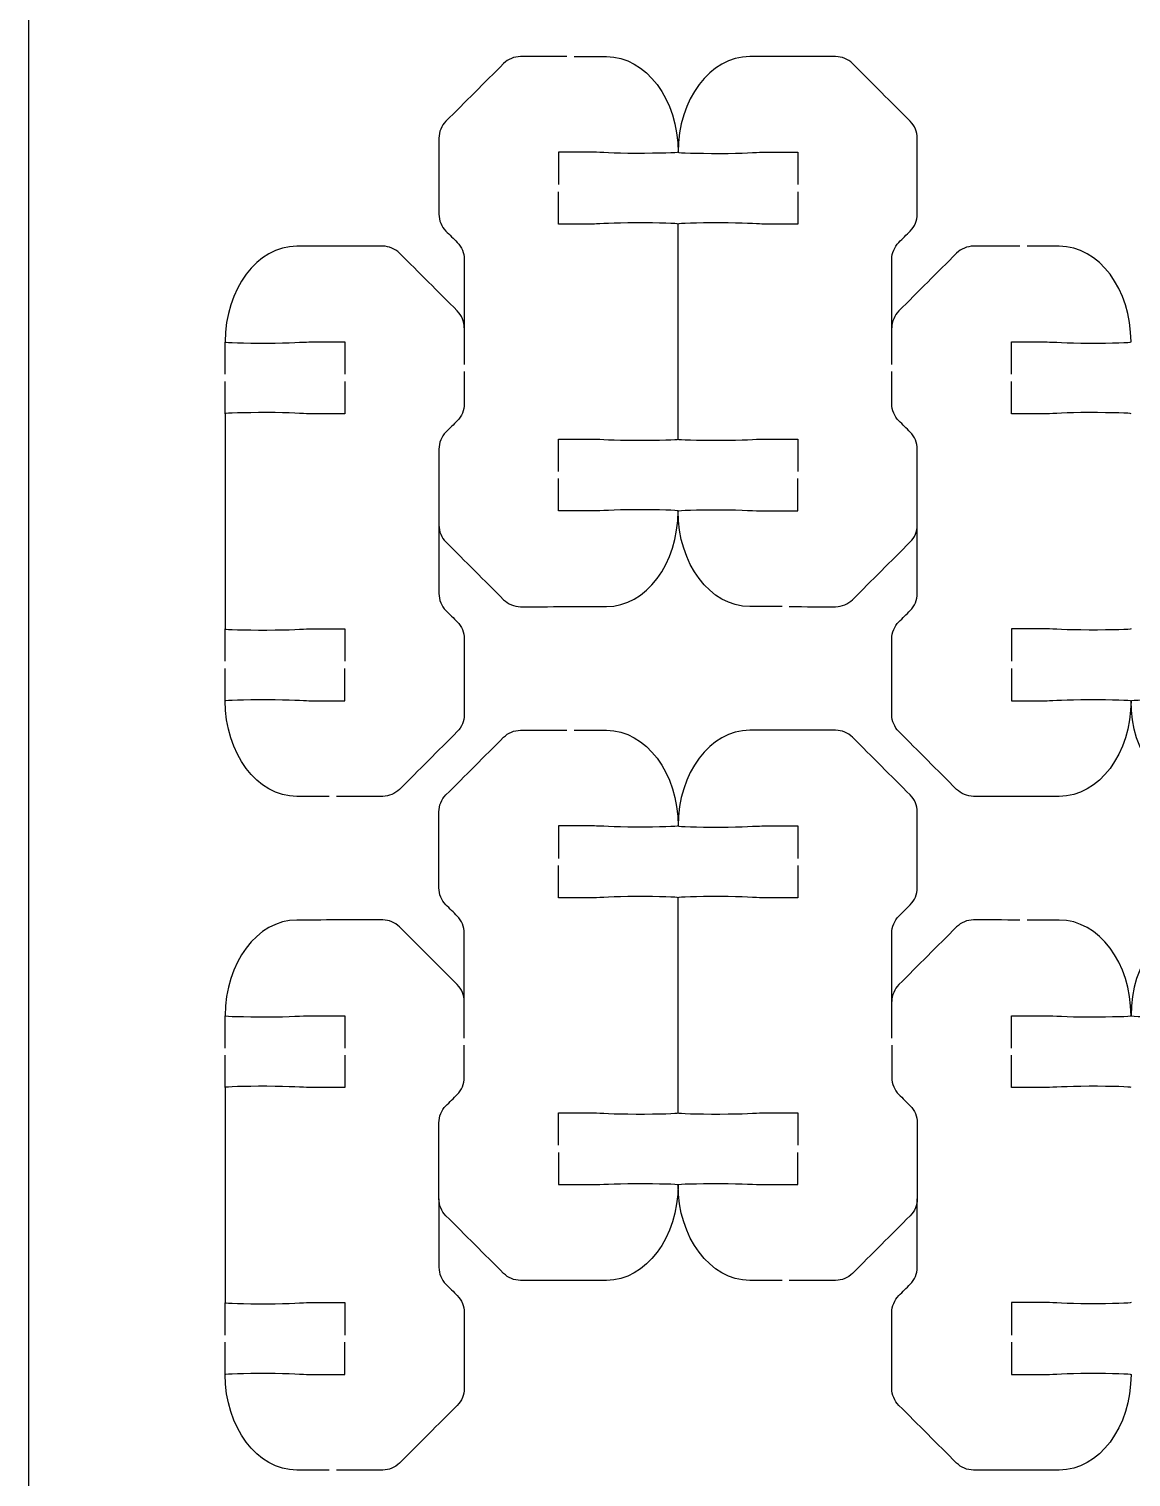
# Model space of a CAD drawing. Extents: x 0 to 400, y 230 to 450.
# Drawn here: x 0 to 46.1, y 308.4 to 368.9 of the extents above; entities that cross this region are included whole.
import ezdxf

# ---------------------------------------------------------------- set-up
doc = ezdxf.new("R2010")
doc.units = 0
doc.header["$MEASUREMENT"] = 0
doc.layers.add('DEFAULT', color=18, linetype='CONTINUOUS')

msp = doc.modelspace()

# ---------------------------------------------------------------- linework, layer by layer
at = {"layer": 'DEFAULT', "color": 1}
for points in [[(0, 242.147), (0, 437.847)], [(8.199, 354.477), (8.199, 355.824)], [(8.199, 352.826), (8.199, 354.177)], [(8.199, 342.479), (8.199, 343.826)], [(8.199, 340.828), (8.199, 342.179)], [(8.199, 326.3), (8.199, 327.652)], [(8.199, 324.653), (8.199, 326.001)], [(8.199, 314.302), (8.199, 315.654)], [(8.199, 312.655), (8.199, 314.003)]]:
    msp.add_lwpolyline(points, dxfattribs=at)
for points, knots in [([(22.487, 367.762), (21.841, 367.762), (21.196, 367.762), (20.55, 367.762), (20.285, 367.762), (20.031, 367.657), (19.841, 367.47), (19.037, 366.665), (18.232, 365.861), (17.428, 365.057), (17.241, 364.87), (17.135, 364.616), (17.135, 364.348), (17.135, 363.289), (17.135, 362.231), (17.135, 361.173), (17.135, 360.908), (17.241, 360.654), (17.428, 360.467), (17.587, 360.308), (17.745, 360.149), (17.904, 359.991), (18.095, 359.804), (18.197, 359.55), (18.197, 359.282), (18.197, 358.327), (18.197, 357.372), (18.197, 356.417), (18.197, 355.908), (18.197, 355.399), (18.197, 354.89)], [0, 0, 0, 0, 5.49, 5.49, 5.49, 6.49, 6.49, 6.49, 16.163221, 16.163221, 16.163221, 17.163221, 17.163221, 17.163221, 26.163221, 26.163221, 26.163221, 27.163221, 27.163221, 27.163221, 29.072409, 29.072409, 29.072409, 30.072409, 30.072409, 30.072409, 38.192409, 38.192409, 38.192409, 42.522409, 42.522409, 42.522409, 42.522409]), ([(22.787, 367.762), (23.236, 367.762), (23.685, 367.762), (24.134, 367.762), (25.792, 367.762), (27.133, 365.974), (27.133, 363.762), (27.133, 363.734), (26.35, 363.713), (25.383, 363.713), (24.416, 363.713), (23.845, 363.762), (23.633, 363.762), (23.134, 363.762), (22.634, 363.762), (22.134, 363.762), (22.134, 363.312), (22.134, 362.861), (22.134, 362.411)], [0, 0, 0, 0, 3.82, 3.82, 3.82, 4.82, 4.82, 4.82, 5.82, 5.82, 5.82, 6.82, 6.82, 6.82, 11.07, 11.07, 11.07, 14.9, 14.9, 14.9, 14.9]), ([(36.069, 354.89), (36.069, 355.399), (36.069, 355.908), (36.069, 356.417), (36.069, 357.372), (36.069, 358.327), (36.069, 359.282), (36.069, 359.55), (36.175, 359.804), (36.362, 359.991), (36.52, 360.149), (36.679, 360.308), (36.838, 360.467), (37.028, 360.654), (37.131, 360.908), (37.131, 361.173), (37.131, 362.231), (37.131, 363.289), (37.131, 364.348), (37.131, 364.616), (37.028, 364.87), (36.838, 365.057), (36.033, 365.861), (35.229, 366.665), (34.425, 367.47), (34.238, 367.657), (33.984, 367.762), (33.719, 367.762), (32.523, 367.762), (31.327, 367.762), (30.131, 367.762), (28.473, 367.762), (27.133, 365.974), (27.133, 363.762), (27.133, 363.734), (27.916, 363.713), (28.883, 363.713), (29.849, 363.713), (30.421, 363.762), (30.632, 363.762), (31.132, 363.762), (31.632, 363.762), (32.132, 363.762), (32.132, 363.312), (32.132, 362.861), (32.132, 362.411)], [0, 0, 0, 0, 4.33, 4.33, 4.33, 12.45, 12.45, 12.45, 13.45, 13.45, 13.45, 15.359188, 15.359188, 15.359188, 16.359188, 16.359188, 16.359188, 25.359188, 25.359188, 25.359188, 26.359188, 26.359188, 26.359188, 36.032409, 36.032409, 36.032409, 37.032409, 37.032409, 37.032409, 47.202409, 47.202409, 47.202409, 48.202409, 48.202409, 48.202409, 49.202409, 49.202409, 49.202409, 50.202409, 50.202409, 50.202409, 54.452409, 54.452409, 54.452409, 58.282409, 58.282409, 58.282409, 58.282409]), ([(22.134, 350.413), (22.134, 350.863), (22.134, 351.314), (22.134, 351.764), (22.634, 351.764), (23.134, 351.764), (23.633, 351.764), (23.845, 351.764), (24.416, 351.715), (25.383, 351.715), (26.35, 351.715), (27.133, 351.736), (27.133, 351.764), (27.133, 354.763), (27.133, 357.761), (27.133, 360.76), (27.133, 360.788), (26.35, 360.809), (25.383, 360.809), (24.416, 360.809), (23.845, 360.76), (23.633, 360.76), (23.134, 360.76), (22.634, 360.76), (22.134, 360.76), (22.134, 361.21), (22.134, 361.661), (22.134, 362.111)], [0, 0, 0, 0, 3.83, 3.83, 3.83, 8.08, 8.08, 8.08, 9.08, 9.08, 9.08, 10.08, 10.08, 10.08, 35.58, 35.58, 35.58, 36.58, 36.58, 36.58, 37.58, 37.58, 37.58, 41.83, 41.83, 41.83, 45.66, 45.66, 45.66, 45.66]), ([(32.132, 362.111), (32.132, 361.661), (32.132, 361.21), (32.132, 360.76), (31.632, 360.76), (31.132, 360.76), (30.632, 360.76), (30.421, 360.76), (29.849, 360.809), (28.883, 360.809), (27.916, 360.809), (27.133, 360.788), (27.133, 360.76)], [0, 0, 0, 0, 3.83, 3.83, 3.83, 8.08, 8.08, 8.08, 9.08, 9.08, 9.08, 10.08, 10.08, 10.08, 10.08]), ([(18.197, 356.417), (18.197, 356.685), (18.095, 356.939), (17.904, 357.126), (17.1, 357.931), (16.296, 358.735), (15.491, 359.539), (15.304, 359.726), (15.05, 359.832), (14.786, 359.832), (13.72, 359.832), (12.076, 359.828), (11.198, 359.828), (9.54, 359.825), (8.199, 358.04), (8.199, 355.828), (8.199, 355.8), (8.982, 355.779), (9.949, 355.779), (10.916, 355.779), (11.487, 355.828), (11.699, 355.828), (12.199, 355.828), (12.698, 355.828), (13.198, 355.828), (13.198, 355.378), (13.198, 354.927), (13.198, 354.477)], [0, 0, 0, 0, 1, 1, 1, 10.673221, 10.673221, 10.673221, 11.673221, 11.673221, 11.673221, 12.673221, 12.673221, 12.673221, 13.673221, 13.673221, 13.673221, 14.673221, 14.673221, 14.673221, 15.673221, 15.673221, 15.673221, 19.923221, 19.923221, 19.923221, 23.753221, 23.753221, 23.753221, 23.753221]), ([(41.42, 359.832), (40.775, 359.832), (40.129, 359.832), (39.484, 359.832), (39.219, 359.832), (38.965, 359.726), (38.775, 359.539), (37.97, 358.735), (37.166, 357.931), (36.362, 357.126), (36.175, 356.939), (36.069, 356.685), (36.069, 356.417)], [0, 0, 0, 0, 5.49, 5.49, 5.49, 6.49, 6.49, 6.49, 16.163221, 16.163221, 16.163221, 17.163221, 17.163221, 17.163221, 17.163221]), ([(41.068, 354.477), (41.068, 354.927), (41.068, 355.378), (41.068, 355.828), (41.567, 355.828), (42.067, 355.828), (42.567, 355.828), (42.779, 355.828), (43.35, 355.779), (44.317, 355.779), (45.283, 355.779), (46.066, 355.8), (46.066, 355.828), (46.066, 358.04), (44.726, 359.825), (43.068, 359.828), (42.715, 359.828), (42.235, 359.828), (41.72, 359.832)], [0, 0, 0, 0, 3.83, 3.83, 3.83, 8.08, 8.08, 8.08, 9.08, 9.08, 9.08, 10.08, 10.08, 10.08, 11.08, 11.08, 11.08, 12.08, 12.08, 12.08, 12.08]), ([(18.197, 354.59), (18.197, 354.139), (18.197, 353.689), (18.197, 353.239), (18.197, 352.974), (18.095, 352.72), (17.904, 352.533), (17.745, 352.374), (17.587, 352.216), (17.428, 352.057), (17.241, 351.87), (17.135, 351.616), (17.135, 351.348), (17.135, 350.288), (17.135, 349.229), (17.135, 348.169), (17.135, 347.905), (17.241, 347.651), (17.428, 347.464), (18.232, 346.659), (19.037, 345.855), (19.841, 345.051), (20.031, 344.864), (20.285, 344.758), (20.55, 344.758), (21.615, 344.758), (23.259, 344.761), (24.134, 344.761), (25.792, 344.765), (27.133, 346.55), (27.133, 348.762), (27.133, 348.79), (26.35, 348.811), (25.383, 348.811), (24.416, 348.811), (23.845, 348.762), (23.633, 348.762), (23.134, 348.762), (22.634, 348.762), (22.134, 348.762), (22.134, 349.212), (22.134, 349.663), (22.134, 350.113)], [0, 0, 0, 0, 3.83, 3.83, 3.83, 4.83, 4.83, 4.83, 6.739188, 6.739188, 6.739188, 7.739188, 7.739188, 7.739188, 16.749188, 16.749188, 16.749188, 17.749188, 17.749188, 17.749188, 27.422409, 27.422409, 27.422409, 28.422409, 28.422409, 28.422409, 29.422409, 29.422409, 29.422409, 30.422409, 30.422409, 30.422409, 31.422409, 31.422409, 31.422409, 32.422409, 32.422409, 32.422409, 36.672409, 36.672409, 36.672409, 40.502409, 40.502409, 40.502409, 40.502409]), ([(31.782, 344.761), (32.456, 344.758), (33.165, 344.758), (33.719, 344.758), (33.984, 344.758), (34.238, 344.864), (34.425, 345.051), (35.229, 345.855), (36.033, 346.659), (36.838, 347.464), (37.028, 347.651), (37.131, 347.905), (37.131, 348.169), (37.131, 349.229), (37.131, 350.288), (37.131, 351.348), (37.131, 351.616), (37.028, 351.87), (36.838, 352.057), (36.679, 352.216), (36.52, 352.374), (36.362, 352.533), (36.175, 352.72), (36.069, 352.974), (36.069, 353.239), (36.069, 353.689), (36.069, 354.139), (36.069, 354.59)], [0, 0, 0, 0, 1, 1, 1, 2, 2, 2, 11.673221, 11.673221, 11.673221, 12.673221, 12.673221, 12.673221, 21.683221, 21.683221, 21.683221, 22.683221, 22.683221, 22.683221, 24.592409, 24.592409, 24.592409, 25.592409, 25.592409, 25.592409, 29.422409, 29.422409, 29.422409, 29.422409]), ([(13.198, 354.177), (13.198, 353.727), (13.198, 353.276), (13.198, 352.826), (12.698, 352.826), (12.199, 352.826), (11.699, 352.826), (11.487, 352.826), (10.916, 352.875), (9.949, 352.875), (8.982, 352.875), (8.199, 352.854), (8.199, 352.826), (8.199, 349.827), (8.199, 346.829), (8.199, 343.83), (8.199, 343.802), (8.982, 343.781), (9.949, 343.781), (10.916, 343.781), (11.487, 343.83), (11.699, 343.83), (12.199, 343.83), (12.698, 343.83), (13.198, 343.83), (13.198, 343.38), (13.198, 342.929), (13.198, 342.479)], [0, 0, 0, 0, 3.83, 3.83, 3.83, 8.08, 8.08, 8.08, 9.08, 9.08, 9.08, 10.08, 10.08, 10.08, 35.58, 35.58, 35.58, 36.58, 36.58, 36.58, 37.58, 37.58, 37.58, 41.83, 41.83, 41.83, 45.66, 45.66, 45.66, 45.66]), ([(46.066, 352.826), (46.066, 352.854), (45.283, 352.875), (44.317, 352.875), (43.35, 352.875), (42.779, 352.826), (42.567, 352.826), (42.067, 352.826), (41.567, 352.826), (41.068, 352.826), (41.068, 353.276), (41.068, 353.727), (41.068, 354.177)], [0, 0, 0, 0, 1, 1, 1, 2, 2, 2, 6.25, 6.25, 6.25, 10.08, 10.08, 10.08, 10.08]), ([(27.133, 351.764), (27.133, 351.736), (27.916, 351.715), (28.883, 351.715), (29.849, 351.715), (30.421, 351.764), (30.632, 351.764), (31.132, 351.764), (31.632, 351.764), (32.132, 351.764), (32.132, 351.314), (32.132, 350.863), (32.132, 350.413)], [0, 0, 0, 0, 1, 1, 1, 2, 2, 2, 6.25, 6.25, 6.25, 10.08, 10.08, 10.08, 10.08]), ([(31.483, 344.761), (31.032, 344.761), (30.582, 344.761), (30.131, 344.761), (28.473, 344.765), (27.133, 346.55), (27.133, 348.762), (27.133, 348.79), (27.916, 348.811), (28.883, 348.811), (29.849, 348.811), (30.421, 348.762), (30.632, 348.762), (31.132, 348.762), (31.632, 348.762), (32.132, 348.762), (32.132, 349.212), (32.132, 349.663), (32.132, 350.113)], [0, 0, 0, 0, 3.83, 3.83, 3.83, 4.83, 4.83, 4.83, 5.83, 5.83, 5.83, 6.83, 6.83, 6.83, 11.08, 11.08, 11.08, 14.91, 14.91, 14.91, 14.91]), ([(17.135, 348.169), (17.135, 347.214), (17.135, 346.259), (17.135, 345.305), (17.135, 345.04), (17.241, 344.786), (17.428, 344.599), (17.587, 344.44), (17.745, 344.282), (17.904, 344.123), (18.095, 343.936), (18.197, 343.682), (18.197, 343.414), (18.197, 342.355), (18.197, 341.297), (18.197, 340.239), (18.197, 339.974), (18.095, 339.72), (17.904, 339.533), (17.1, 338.729), (16.296, 337.924), (15.491, 337.12), (15.304, 336.933), (15.05, 336.827), (14.786, 336.827), (14.14, 336.827), (13.494, 336.827), (12.849, 336.827)], [0, 0, 0, 0, 8.12, 8.12, 8.12, 9.12, 9.12, 9.12, 11.029188, 11.029188, 11.029188, 12.029188, 12.029188, 12.029188, 21.029188, 21.029188, 21.029188, 22.029188, 22.029188, 22.029188, 31.702409, 31.702409, 31.702409, 32.702409, 32.702409, 32.702409, 38.192409, 38.192409, 38.192409, 38.192409]), ([(41.068, 342.179), (41.068, 341.729), (41.068, 341.278), (41.068, 340.828), (41.567, 340.828), (42.067, 340.828), (42.567, 340.828), (42.779, 340.828), (43.35, 340.877), (44.317, 340.877), (45.283, 340.877), (46.066, 340.856), (46.066, 340.828), (46.066, 338.616), (44.726, 336.827), (43.068, 336.827), (41.873, 336.827), (40.678, 336.827), (39.484, 336.827), (39.219, 336.827), (38.965, 336.933), (38.775, 337.12), (37.97, 337.924), (37.166, 338.729), (36.362, 339.533), (36.175, 339.72), (36.069, 339.974), (36.069, 340.239), (36.069, 341.297), (36.069, 342.355), (36.069, 343.414), (36.069, 343.682), (36.175, 343.936), (36.362, 344.123), (36.52, 344.282), (36.679, 344.44), (36.838, 344.599), (37.028, 344.786), (37.131, 345.04), (37.131, 345.305), (37.131, 346.259), (37.131, 347.214), (37.131, 348.169)], [0, 0, 0, 0, 3.83, 3.83, 3.83, 8.08, 8.08, 8.08, 9.08, 9.08, 9.08, 10.08, 10.08, 10.08, 11.08, 11.08, 11.08, 21.24, 21.24, 21.24, 22.24, 22.24, 22.24, 31.913221, 31.913221, 31.913221, 32.913221, 32.913221, 32.913221, 41.913221, 41.913221, 41.913221, 42.913221, 42.913221, 42.913221, 44.822409, 44.822409, 44.822409, 45.822409, 45.822409, 45.822409, 53.942409, 53.942409, 53.942409, 53.942409]), ([(46.066, 343.83), (46.066, 343.802), (45.283, 343.781), (44.317, 343.781), (43.35, 343.781), (42.779, 343.83), (42.567, 343.83), (42.067, 343.83), (41.567, 343.83), (41.068, 343.83), (41.068, 343.38), (41.068, 342.929), (41.068, 342.479)], [0, 0, 0, 0, 1, 1, 1, 2, 2, 2, 6.25, 6.25, 6.25, 10.08, 10.08, 10.08, 10.08]), ([(12.549, 336.827), (12.099, 336.827), (11.648, 336.827), (11.198, 336.827), (9.54, 336.827), (8.199, 338.616), (8.199, 340.828), (8.199, 340.856), (8.982, 340.877), (9.949, 340.877), (10.916, 340.877), (11.487, 340.828), (11.699, 340.828), (12.199, 340.828), (12.698, 340.828), (13.198, 340.828), (13.198, 341.278), (13.198, 341.729), (13.198, 342.179)], [0, 0, 0, 0, 3.83, 3.83, 3.83, 4.83, 4.83, 4.83, 5.83, 5.83, 5.83, 6.83, 6.83, 6.83, 11.08, 11.08, 11.08, 14.91, 14.91, 14.91, 14.91]), ([(50.416, 336.827), (49.966, 336.827), (49.515, 336.827), (49.065, 336.827), (47.407, 336.827), (46.066, 338.616), (46.066, 340.828), (46.066, 340.856), (46.85, 340.877), (47.816, 340.877), (48.783, 340.877), (49.354, 340.828), (49.566, 340.828), (50.066, 340.828), (50.566, 340.828), (51.065, 340.828), (51.065, 341.278), (51.065, 341.729), (51.065, 342.179)], [0, 0, 0, 0, 3.83, 3.83, 3.83, 4.83, 4.83, 4.83, 5.83, 5.83, 5.83, 6.83, 6.83, 6.83, 11.08, 11.08, 11.08, 14.91, 14.91, 14.91, 14.91]), ([(18.197, 326.717), (18.197, 327.226), (18.197, 327.735), (18.197, 328.244), (18.197, 329.199), (18.197, 330.154), (18.197, 331.109), (18.197, 331.373), (18.095, 331.631), (17.904, 331.818), (17.745, 331.977), (17.587, 332.135), (17.428, 332.294), (17.241, 332.481), (17.135, 332.735), (17.135, 333), (17.135, 334.058), (17.135, 335.116), (17.135, 336.175), (17.135, 336.439), (17.241, 336.697), (17.428, 336.884), (18.232, 337.688), (19.037, 338.492), (19.841, 339.297), (20.031, 339.484), (20.285, 339.59), (20.55, 339.59), (21.196, 339.59), (21.841, 339.59), (22.487, 339.59)], [0, 0, 0, 0, 4.33, 4.33, 4.33, 12.45, 12.45, 12.45, 13.45, 13.45, 13.45, 15.359188, 15.359188, 15.359188, 16.359188, 16.359188, 16.359188, 25.359188, 25.359188, 25.359188, 26.359188, 26.359188, 26.359188, 36.032409, 36.032409, 36.032409, 37.032409, 37.032409, 37.032409, 42.522409, 42.522409, 42.522409, 42.522409]), ([(22.787, 339.59), (23.236, 339.59), (23.685, 339.59), (24.134, 339.59), (25.792, 339.59), (27.133, 337.801), (27.133, 335.589), (27.133, 335.561), (26.35, 335.54), (25.383, 335.54), (24.416, 335.54), (23.845, 335.589), (23.633, 335.589), (23.134, 335.589), (22.634, 335.589), (22.134, 335.589), (22.134, 335.138), (22.134, 334.686), (22.134, 334.234)], [0, 0, 0, 0, 3.82, 3.82, 3.82, 4.82, 4.82, 4.82, 5.82, 5.82, 5.82, 6.82, 6.82, 6.82, 11.07, 11.07, 11.07, 14.91, 14.91, 14.91, 14.91]), ([(36.069, 326.717), (36.069, 327.226), (36.069, 327.735), (36.069, 328.244), (36.069, 329.199), (36.069, 330.154), (36.069, 331.109), (36.069, 331.373), (36.175, 331.631), (36.362, 331.818), (36.52, 331.977), (36.679, 332.135), (36.838, 332.294), (37.028, 332.481), (37.131, 332.735), (37.131, 333), (37.131, 334.058), (37.131, 335.116), (37.131, 336.175), (37.131, 336.439), (37.028, 336.697), (36.838, 336.884), (36.033, 337.688), (35.229, 338.492), (34.425, 339.297), (34.238, 339.484), (33.984, 339.59), (33.719, 339.59), (32.523, 339.59), (31.327, 339.59), (30.131, 339.59), (28.473, 339.59), (27.133, 337.801), (27.133, 335.589), (27.133, 335.561), (27.916, 335.54), (28.883, 335.54), (29.849, 335.54), (30.421, 335.589), (30.632, 335.589), (31.132, 335.589), (31.632, 335.589), (32.132, 335.589), (32.132, 335.138), (32.132, 334.686), (32.132, 334.234)], [0, 0, 0, 0, 4.33, 4.33, 4.33, 12.45, 12.45, 12.45, 13.45, 13.45, 13.45, 15.359188, 15.359188, 15.359188, 16.359188, 16.359188, 16.359188, 25.359188, 25.359188, 25.359188, 26.359188, 26.359188, 26.359188, 36.032409, 36.032409, 36.032409, 37.032409, 37.032409, 37.032409, 47.202409, 47.202409, 47.202409, 48.202409, 48.202409, 48.202409, 49.202409, 49.202409, 49.202409, 50.202409, 50.202409, 50.202409, 54.452409, 54.452409, 54.452409, 58.292409, 58.292409, 58.292409, 58.292409]), ([(22.134, 322.236), (22.134, 322.688), (22.134, 323.14), (22.134, 323.591), (22.634, 323.591), (23.134, 323.591), (23.633, 323.591), (23.845, 323.591), (24.416, 323.542), (25.383, 323.542), (26.35, 323.542), (27.133, 323.563), (27.133, 323.591), (27.133, 326.59), (27.133, 329.588), (27.133, 332.587), (27.133, 332.615), (26.35, 332.636), (25.383, 332.636), (24.416, 332.636), (23.845, 332.587), (23.633, 332.587), (23.134, 332.587), (22.634, 332.587), (22.134, 332.587), (22.134, 333.036), (22.134, 333.485), (22.134, 333.935)], [0, 0, 0, 0, 3.84, 3.84, 3.84, 8.09, 8.09, 8.09, 9.09, 9.09, 9.09, 10.09, 10.09, 10.09, 35.59, 35.59, 35.59, 36.59, 36.59, 36.59, 37.59, 37.59, 37.59, 41.84, 41.84, 41.84, 45.66, 45.66, 45.66, 45.66]), ([(32.132, 333.935), (32.132, 333.485), (32.132, 333.036), (32.132, 332.587), (31.632, 332.587), (31.132, 332.587), (30.632, 332.587), (30.421, 332.587), (29.849, 332.636), (28.883, 332.636), (27.916, 332.636), (27.133, 332.615), (27.133, 332.587)], [0, 0, 0, 0, 3.82, 3.82, 3.82, 8.07, 8.07, 8.07, 9.07, 9.07, 9.07, 10.07, 10.07, 10.07, 10.07]), ([(18.197, 328.244), (18.197, 328.509), (18.095, 328.766), (17.904, 328.953), (17.1, 329.758), (16.296, 330.562), (15.491, 331.366), (15.304, 331.553), (15.05, 331.659), (14.786, 331.659), (13.72, 331.656), (12.076, 331.656), (11.198, 331.656), (9.54, 331.652), (8.199, 329.867), (8.199, 327.655), (8.199, 327.627), (8.982, 327.606), (9.949, 327.606), (10.916, 327.606), (11.487, 327.655), (11.699, 327.655), (12.199, 327.655), (12.698, 327.655), (13.198, 327.655), (13.198, 327.204), (13.198, 326.752), (13.198, 326.3)], [0, 0, 0, 0, 1, 1, 1, 10.673221, 10.673221, 10.673221, 11.673221, 11.673221, 11.673221, 12.673221, 12.673221, 12.673221, 13.673221, 13.673221, 13.673221, 14.673221, 14.673221, 14.673221, 15.673221, 15.673221, 15.673221, 19.923221, 19.923221, 19.923221, 23.763221, 23.763221, 23.763221, 23.763221]), ([(41.42, 331.656), (40.747, 331.656), (40.037, 331.656), (39.484, 331.659), (39.219, 331.659), (38.965, 331.553), (38.775, 331.366), (37.97, 330.562), (37.166, 329.758), (36.362, 328.953), (36.175, 328.766), (36.069, 328.509), (36.069, 328.244)], [0, 0, 0, 0, 1, 1, 1, 2, 2, 2, 11.673221, 11.673221, 11.673221, 12.673221, 12.673221, 12.673221, 12.673221]), ([(41.068, 326.3), (41.068, 326.752), (41.068, 327.204), (41.068, 327.655), (41.567, 327.655), (42.067, 327.655), (42.567, 327.655), (42.779, 327.655), (43.35, 327.606), (44.317, 327.606), (45.283, 327.606), (46.066, 327.627), (46.066, 327.655), (46.066, 329.867), (44.726, 331.652), (43.068, 331.656), (42.619, 331.656), (42.169, 331.656), (41.72, 331.656)], [0, 0, 0, 0, 3.84, 3.84, 3.84, 8.09, 8.09, 8.09, 9.09, 9.09, 9.09, 10.09, 10.09, 10.09, 11.09, 11.09, 11.09, 14.91, 14.91, 14.91, 14.91]), ([(56.064, 328.244), (56.064, 328.509), (55.962, 328.766), (55.771, 328.953), (54.967, 329.758), (54.163, 330.562), (53.358, 331.366), (53.171, 331.553), (52.917, 331.659), (52.653, 331.659), (51.587, 331.656), (49.943, 331.656), (49.065, 331.656), (47.407, 331.652), (46.066, 329.867), (46.066, 327.655), (46.066, 327.627), (46.85, 327.606), (47.816, 327.606), (48.783, 327.606), (49.354, 327.655), (49.566, 327.655), (50.066, 327.655), (50.566, 327.655), (51.065, 327.655), (51.065, 327.204), (51.065, 326.752), (51.065, 326.3)], [0, 0, 0, 0, 1, 1, 1, 10.673221, 10.673221, 10.673221, 11.673221, 11.673221, 11.673221, 12.673221, 12.673221, 12.673221, 13.673221, 13.673221, 13.673221, 14.673221, 14.673221, 14.673221, 15.673221, 15.673221, 15.673221, 19.923221, 19.923221, 19.923221, 23.763221, 23.763221, 23.763221, 23.763221]), ([(22.134, 321.937), (22.134, 321.487), (22.134, 321.038), (22.134, 320.589), (22.634, 320.589), (23.134, 320.589), (23.633, 320.589), (23.845, 320.589), (24.416, 320.638), (25.383, 320.638), (26.35, 320.638), (27.133, 320.617), (27.133, 320.589), (27.133, 318.377), (25.792, 316.592), (24.134, 316.588), (23.259, 316.588), (21.615, 316.585), (20.55, 316.585), (20.285, 316.585), (20.031, 316.691), (19.841, 316.878), (19.037, 317.682), (18.232, 318.486), (17.428, 319.291), (17.241, 319.478), (17.135, 319.732), (17.135, 319.996), (17.135, 321.056), (17.135, 322.115), (17.135, 323.175), (17.135, 323.439), (17.241, 323.697), (17.428, 323.884), (17.587, 324.043), (17.745, 324.201), (17.904, 324.36), (18.095, 324.547), (18.197, 324.801), (18.197, 325.066), (18.197, 325.516), (18.197, 325.967), (18.197, 326.417)], [0, 0, 0, 0, 3.82, 3.82, 3.82, 8.07, 8.07, 8.07, 9.07, 9.07, 9.07, 10.07, 10.07, 10.07, 11.07, 11.07, 11.07, 12.07, 12.07, 12.07, 13.07, 13.07, 13.07, 22.743221, 22.743221, 22.743221, 23.743221, 23.743221, 23.743221, 32.753221, 32.753221, 32.753221, 33.753221, 33.753221, 33.753221, 35.662409, 35.662409, 35.662409, 36.662409, 36.662409, 36.662409, 40.492409, 40.492409, 40.492409, 40.492409]), ([(36.069, 326.417), (36.069, 325.967), (36.069, 325.516), (36.069, 325.066), (36.069, 324.801), (36.175, 324.547), (36.362, 324.36), (36.52, 324.201), (36.679, 324.043), (36.838, 323.884), (37.028, 323.697), (37.131, 323.439), (37.131, 323.175), (37.131, 322.115), (37.131, 321.056), (37.131, 319.996), (37.131, 319.732), (37.028, 319.478), (36.838, 319.291), (36.033, 318.486), (35.229, 317.682), (34.425, 316.878), (34.238, 316.691), (33.984, 316.585), (33.719, 316.585), (33.165, 316.585), (32.456, 316.585), (31.782, 316.588)], [0, 0, 0, 0, 3.83, 3.83, 3.83, 4.83, 4.83, 4.83, 6.739188, 6.739188, 6.739188, 7.739188, 7.739188, 7.739188, 16.749188, 16.749188, 16.749188, 17.749188, 17.749188, 17.749188, 27.422409, 27.422409, 27.422409, 28.422409, 28.422409, 28.422409, 29.422409, 29.422409, 29.422409, 29.422409]), ([(13.198, 326.001), (13.198, 325.551), (13.198, 325.102), (13.198, 324.653), (12.698, 324.653), (12.199, 324.653), (11.699, 324.653), (11.487, 324.653), (10.916, 324.702), (9.949, 324.702), (8.982, 324.702), (8.199, 324.681), (8.199, 324.653), (8.199, 321.654), (8.199, 318.656), (8.199, 315.657), (8.199, 315.629), (8.982, 315.608), (9.949, 315.608), (10.916, 315.608), (11.487, 315.657), (11.699, 315.657), (12.199, 315.657), (12.698, 315.657), (13.198, 315.657), (13.198, 315.206), (13.198, 314.754), (13.198, 314.302)], [0, 0, 0, 0, 3.82, 3.82, 3.82, 8.07, 8.07, 8.07, 9.07, 9.07, 9.07, 10.07, 10.07, 10.07, 35.57, 35.57, 35.57, 36.57, 36.57, 36.57, 37.57, 37.57, 37.57, 41.82, 41.82, 41.82, 45.66, 45.66, 45.66, 45.66]), ([(46.066, 324.653), (46.066, 324.681), (45.283, 324.702), (44.317, 324.702), (43.35, 324.702), (42.779, 324.653), (42.567, 324.653), (42.067, 324.653), (41.567, 324.653), (41.068, 324.653), (41.068, 325.102), (41.068, 325.551), (41.068, 326.001)], [0, 0, 0, 0, 1, 1, 1, 2, 2, 2, 6.25, 6.25, 6.25, 10.07, 10.07, 10.07, 10.07]), ([(27.133, 323.591), (27.133, 323.563), (27.916, 323.542), (28.883, 323.542), (29.849, 323.542), (30.421, 323.591), (30.632, 323.591), (31.132, 323.591), (31.632, 323.591), (32.132, 323.591), (32.132, 323.14), (32.132, 322.688), (32.132, 322.236)], [0, 0, 0, 0, 1, 1, 1, 2, 2, 2, 6.25, 6.25, 6.25, 10.09, 10.09, 10.09, 10.09]), ([(31.483, 316.588), (31.032, 316.588), (30.582, 316.588), (30.131, 316.588), (28.473, 316.592), (27.133, 318.377), (27.133, 320.589), (27.133, 320.617), (27.916, 320.638), (28.883, 320.638), (29.849, 320.638), (30.421, 320.589), (30.632, 320.589), (31.132, 320.589), (31.632, 320.589), (32.132, 320.589), (32.132, 321.038), (32.132, 321.487), (32.132, 321.937)], [0, 0, 0, 0, 3.83, 3.83, 3.83, 4.83, 4.83, 4.83, 5.83, 5.83, 5.83, 6.83, 6.83, 6.83, 11.08, 11.08, 11.08, 14.9, 14.9, 14.9, 14.9]), ([(17.135, 319.996), (17.135, 319.041), (17.135, 318.087), (17.135, 317.132), (17.135, 316.867), (17.241, 316.613), (17.428, 316.426), (17.587, 316.267), (17.745, 316.109), (17.904, 315.95), (18.095, 315.763), (18.197, 315.505), (18.197, 315.241), (18.197, 314.183), (18.197, 313.124), (18.197, 312.066), (18.197, 311.801), (18.095, 311.547), (17.904, 311.36), (17.1, 310.556), (16.296, 309.752), (15.491, 308.947), (15.304, 308.76), (15.05, 308.655), (14.786, 308.655), (14.14, 308.655), (13.494, 308.655), (12.849, 308.655)], [0, 0, 0, 0, 8.12, 8.12, 8.12, 9.12, 9.12, 9.12, 11.029188, 11.029188, 11.029188, 12.029188, 12.029188, 12.029188, 21.029188, 21.029188, 21.029188, 22.029188, 22.029188, 22.029188, 31.702409, 31.702409, 31.702409, 32.702409, 32.702409, 32.702409, 38.192409, 38.192409, 38.192409, 38.192409]), ([(41.068, 314.003), (41.068, 313.553), (41.068, 313.104), (41.068, 312.655), (41.567, 312.655), (42.067, 312.655), (42.567, 312.655), (42.779, 312.655), (43.35, 312.704), (44.317, 312.704), (45.283, 312.704), (46.066, 312.683), (46.066, 312.655), (46.066, 310.443), (44.726, 308.655), (43.068, 308.655), (41.873, 308.655), (40.678, 308.655), (39.484, 308.655), (39.219, 308.655), (38.965, 308.76), (38.775, 308.947), (37.97, 309.752), (37.166, 310.556), (36.362, 311.36), (36.175, 311.547), (36.069, 311.801), (36.069, 312.066), (36.069, 313.124), (36.069, 314.183), (36.069, 315.241), (36.069, 315.505), (36.175, 315.763), (36.362, 315.95), (36.52, 316.109), (36.679, 316.267), (36.838, 316.426), (37.028, 316.613), (37.131, 316.867), (37.131, 317.132), (37.131, 318.087), (37.131, 319.041), (37.131, 319.996)], [0, 0, 0, 0, 3.82, 3.82, 3.82, 8.07, 8.07, 8.07, 9.07, 9.07, 9.07, 10.07, 10.07, 10.07, 11.07, 11.07, 11.07, 21.23, 21.23, 21.23, 22.23, 22.23, 22.23, 31.903221, 31.903221, 31.903221, 32.903221, 32.903221, 32.903221, 41.903221, 41.903221, 41.903221, 42.903221, 42.903221, 42.903221, 44.812409, 44.812409, 44.812409, 45.812409, 45.812409, 45.812409, 53.932409, 53.932409, 53.932409, 53.932409]), ([(46.066, 315.657), (46.066, 315.629), (45.283, 315.608), (44.317, 315.608), (43.35, 315.608), (42.779, 315.657), (42.567, 315.657), (42.067, 315.657), (41.567, 315.657), (41.068, 315.657), (41.068, 315.206), (41.068, 314.754), (41.068, 314.302)], [0, 0, 0, 0, 1, 1, 1, 2, 2, 2, 6.25, 6.25, 6.25, 10.09, 10.09, 10.09, 10.09]), ([(12.549, 308.655), (12.099, 308.655), (11.648, 308.655), (11.198, 308.655), (9.54, 308.655), (8.199, 310.443), (8.199, 312.655), (8.199, 312.683), (8.982, 312.704), (9.949, 312.704), (10.916, 312.704), (11.487, 312.655), (11.699, 312.655), (12.199, 312.655), (12.698, 312.655), (13.198, 312.655), (13.198, 313.104), (13.198, 313.553), (13.198, 314.003)], [0, 0, 0, 0, 3.83, 3.83, 3.83, 4.83, 4.83, 4.83, 5.83, 5.83, 5.83, 6.83, 6.83, 6.83, 11.08, 11.08, 11.08, 14.9, 14.9, 14.9, 14.9])]:
    msp.add_open_spline(points, degree=3, knots=knots, dxfattribs=at)

doc.saveas('drawing.dxf')
